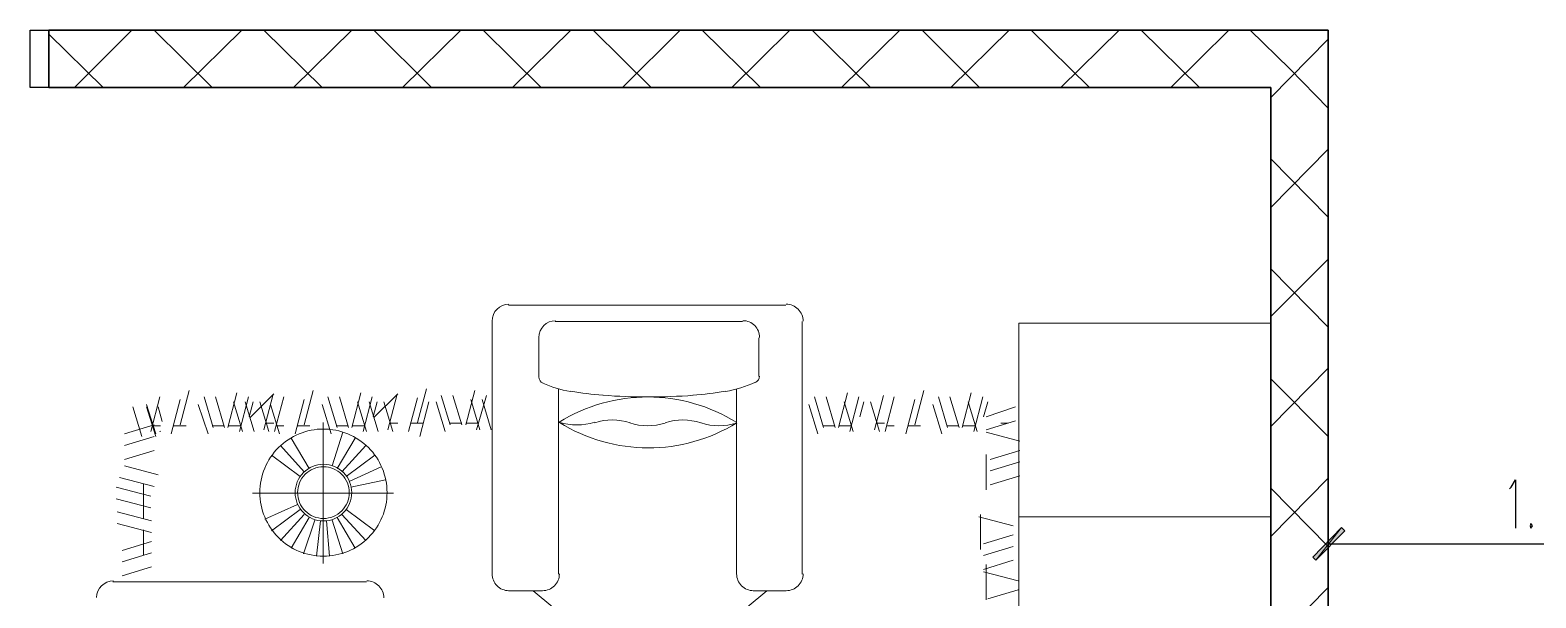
# Model space of a CAD drawing. Header units: millimetres. Extents: x -102235 to 28000, y -9692 to 28742.
# Drawn here: x -81301 to -73533, y 10646 to 13574 of the extents above; entities that cross this region are included whole.
import ezdxf

# ---------------------------------------------------------------- set-up
doc = ezdxf.new("R2010")
doc.units = ezdxf.units.MM
doc.header["$MEASUREMENT"] = 0
for name, color, linetype, lineweight in [('Drawing & Figure_Pen_No__1', 7, 'Continuous', 13), ('Drawing & Figure_Pen_No__141', 7, 'Continuous', 20), ('Drawing & Figure_Pen_No__41', 7, 'Continuous', 25), ('Drawing & Figure_Pen_No__7', 7, 'Continuous', 35)]:
    doc.layers.add(name, color=color, linetype=linetype, lineweight=lineweight)

msp = doc.modelspace()

# ---------------------------------------------------------------- hatches: boundary and pattern name
at = {"layer": 'Drawing & Figure_Pen_No__1', "linetype": 'Continuous', "lineweight": 0, "true_color": 0x000000}
for points in [[(-74536.2, 11008.7), (-74684.3, 10856.3), (-74667.4, 10839.4)], [(-74519.2, 10991.8), (-74536.2, 11008.7), (-74667.4, 10839.4)]]:
    msp.add_hatch(color=18, dxfattribs=at).paths.add_polyline_path(points)

# ---------------------------------------------------------------- linework, layer by layer
at = {"layer": 'Drawing & Figure_Pen_No__1', "linetype": 'Continuous', "flags": 128}
for points in [[(-78830.8, 12160.2, 0.414186), (-78917.7, 12073.4)], [(-77313.2, 12073.4, 0.414214), (-77400, 12160.2)], [(-78589.5, 12075.5, 0.414186), (-78676.4, 11988.8)], [(-77537.6, 11988.7, 0.414214), (-77624.3, 12075.5)], [(-78676.4, 11785.5, 0.297571), (-78654.9, 11752.6)], [(-78656.4, 11753.7, 0.05766), (-78513.7, 11709.7)], [(-77713.5, 11709.6, 0.062591), (-77559, 11758.8)], [(-77558.5, 11757.1, 0.292231), (-77537.6, 11789.7)], [(-77655.9, 11550.6, 0.284624), (-78572.2, 11552.3)], [(-78512.3, 11712.5, 0.026708), (-78346.3, 11690.7)], [(-78345.1, 11690.8, 0.019178), (-78112.4, 11681.8)], [(-78112.4, 11681.8, 0.019177), (-77879.6, 11690.7)], [(-77881.6, 11690.6, 0.026708), (-77715.5, 11712.3)], [(-80630, 11501.5, 0.00019), (-80631.4, 11505.1)], [(-78571.6, 11552.2, 0.154809), (-78388.5, 11551.9)], [(-78570.8, 11550.6, 0.28465), (-77654.5, 11548.9)], [(-78205.4, 11548.9, 0.154784), (-78388.4, 11549.3)], [(-78207.5, 11548, 0.154809), (-78024.5, 11547.6)], [(-77841.4, 11548.9, 0.154784), (-78024.4, 11549.3)], [(-77839.2, 11548, 0.154809), (-77656.2, 11547.6)], [(-80871.3, 10733.5, 0.414186), (-80958.1, 10646.8)], [(-79476.5, 10646.7, 0.414214), (-79563.2, 10733.5)], [(-78917.7, 10769.6, 0.414214), (-78830.9, 10682.7)], [(-78657.3, 10682.7, 0.414214), (-78570.5, 10769.5)], [(-77656.1, 10769.6, 0.414214), (-77569.4, 10682.7)], [(-77400, 10682.7, 0.414214), (-77313.2, 10769.5)]]:
    msp.add_lwpolyline(points, format="xyb", dxfattribs=at)
for points in [[(-79787.6, 11516.7, 0.414214), (-80115.7, 11188.6, 0.414214), (-79787.6, 10860.5, 0.414214), (-79459.5, 11188.6, 0.414214)], [(-79787.6, 11334.7, 0.414214), (-79933.7, 11188.6, 0.414214), (-79787.6, 11042.6, 0.414214), (-79641.6, 11188.6, 0.414214)], [(-79787.6, 11322, 0.414214), (-79921, 11188.6, 0.414214), (-79787.6, 11055.3, 0.414214), (-79654.3, 11188.6, 0.414214)]]:
    msp.add_lwpolyline(points, format="xyb", close=True, dxfattribs=at)
for points in [[(-74536.2, 11008.7), (-74667.4, 10839.4), (-74684.3, 10856.3)], [(-74519.2, 10991.8), (-74536.2, 11008.7), (-74667.4, 10839.4)]]:
    msp.add_lwpolyline(points, close=True, dxfattribs=at)
at = {"layer": 'Drawing & Figure_Pen_No__141', "linetype": 'Continuous', "flags": 128}
for points in [[(-80924.3, 13277.8), (-81203.7, 13552.9)], [(-81072.4, 13277.8), (-80776.1, 13574.1)], [(-80361.2, 13277.8), (-80661.8, 13574.1)], [(-80509.4, 13277.8), (-80208.8, 13574.1)], [(-79794, 13277.8), (-80094.5, 13574.1)], [(-79942.1, 13277.8), (-79641.6, 13574.1)], [(-79230.9, 13277.8), (-79527.3, 13574.1)], [(-79379.1, 13277.8), (-79078.5, 13574.1)], [(-78663.7, 13277.8), (-78964.2, 13574.1)], [(-78811.8, 13277.8), (-78511.3, 13574.1)], [(-78096.4, 13277.8), (-78397, 13574.1)], [(-78244.6, 13277.8), (-77948.2, 13574.1)], [(-77533.4, 13277.8), (-77833.9, 13574.1)], [(-77681.5, 13277.8), (-77381, 13574.1)], [(-76966.1, 13277.8), (-77266.7, 13574.1)], [(-77114.3, 13277.8), (-76813.7, 13574.1)], [(-76403.1, 13277.8), (-76699.4, 13574.1)], [(-76551.2, 13277.8), (-76250.7, 13574.1)], [(-75835.8, 13277.8), (-76136.4, 13574.1)], [(-75984, 13277.8), (-75683.4, 13574.1)], [(-75268.5, 13277.8), (-75569.1, 13574.1)], [(-75416.7, 13277.8), (-75116.1, 13574.1)], [(-74802.9, 13375.1), (-75006.1, 13574.1)], [(-74900.2, 13227), (-74603.9, 13527.5)], [(-74603.9, 13171.9), (-74802.9, 13375.1)], [(-74900.2, 12659.7), (-74603.9, 12960.3)], [(-74603.9, 12608.9), (-74900.2, 12909.5)], [(-74900.2, 12096.7), (-74603.9, 12393)], [(-74603.9, 12041.6), (-74900.2, 12342.2)], [(-78833, 12155.9), (-77402.1, 12155.9)], [(-78917.7, 10767.4), (-78917.7, 12071.3)], [(-78591.7, 12071.3), (-77626.5, 12071.3)], [(-77317.5, 12071.3), (-77317.5, 10767.4)], [(-76199.9, 12062.8), (-74900.2, 12062.8)], [(-74900.2, 12062.8), (-74900.2, 5463), (-76199.9, 5463)], [(-76199.9, 5463), (-76199.9, 12062.8)], [(-78676.4, 11986.6), (-78676.4, 11783.4)], [(-77541.8, 11986.6), (-77541.8, 11787.6)], [(-74900.2, 11529.4), (-74603.9, 11830)], [(-74603.9, 11478.6), (-74900.2, 11774.9)], [(-80678.7, 11504), (-80632.2, 11681.8)], [(-80572.9, 11491.3), (-80526.3, 11669.1)], [(-80526.3, 11537.9), (-80479.8, 11715.7)], [(-80357, 11525.2), (-80403.6, 11681.8)], [(-80297.7, 11525.2), (-80344.3, 11681.8)], [(-80280.8, 11525.2), (-80234.2, 11703)], [(-80204.6, 11504), (-80251.2, 11656.4)], [(-80221.5, 11504), (-80175, 11681.8)], [(-80145.3, 11504), (-80191.9, 11656.4)], [(-80170.7, 11580.2), (-80149.6, 11656.4)], [(-80043.7, 11698.7), (-80166.5, 11576)], [(-80069.1, 11504), (-80115.7, 11656.4)], [(-80094.5, 11512.5), (-80048, 11690.3)], [(-80039.5, 11504), (-79992.9, 11681.8)], [(-79933.7, 11491.3), (-79887.1, 11669.1)], [(-79887.1, 11537.9), (-79840.5, 11715.7)], [(-79717.8, 11525.2), (-79764.3, 11681.8)], [(-79658.5, 11525.2), (-79705.1, 11681.8)], [(-79641.6, 11525.2), (-79595, 11703)], [(-79565.4, 11504), (-79611.9, 11656.4)], [(-79582.3, 11504), (-79535.7, 11681.8)], [(-79506.1, 11504), (-79552.7, 11656.4)], [(-79531.5, 11580.2), (-79510.3, 11656.4)], [(-79404.5, 11698.7), (-79527.3, 11576)], [(-79429.9, 11504), (-79476.5, 11656.4)], [(-79455.3, 11512.5), (-79408.7, 11690.3)], [(-79349.5, 11504), (-79302.9, 11677.6)], [(-79302.9, 11550.6), (-79256.3, 11724.1)], [(-79290.2, 11478.6), (-79243.6, 11656.4)], [(-79159, 11504), (-79205.5, 11656.4)], [(-79133.6, 11537.9), (-79180.1, 11690.3)], [(-79074.3, 11537.9), (-79120.9, 11690.3)], [(-79053.1, 11537.9), (-79006.6, 11715.7)], [(-78981.2, 11512.5), (-79027.7, 11669.1)], [(-78998.1, 11512.5), (-78947.3, 11690.3)], [(-78921.9, 11512.5), (-78968.5, 11669.1)], [(-78574.8, 11724.1), (-78574.8, 10767.4)], [(-77656.1, 11724.1), (-77656.1, 10767.4)], [(-77207.4, 11525.2), (-77254, 11681.8)], [(-77148.1, 11525.2), (-77194.7, 11681.8)], [(-77131.2, 11525.2), (-77084.6, 11703)], [(-77055, 11504), (-77101.6, 11656.4)], [(-77071.9, 11504), (-77025.4, 11681.8)], [(-77021.1, 11580.2), (-77000, 11656.4)], [(-76919.5, 11504), (-76966.1, 11656.4)], [(-76944.9, 11512.5), (-76898.4, 11690.3)], [(-76889.9, 11504), (-76843.3, 11681.8)], [(-76784.1, 11491.3), (-76737.5, 11669.1)], [(-76737.5, 11537.9), (-76690.9, 11715.7)], [(-76568.2, 11525.2), (-76614.7, 11681.8)], [(-76508.9, 11525.2), (-76555.5, 11681.8)], [(-76492, 11525.2), (-76445.4, 11703)], [(-76415.8, 11504), (-76462.3, 11656.4)], [(-76432.7, 11504), (-76386.1, 11681.8)], [(-76381.9, 11580.2), (-76360.7, 11656.4)], [(-80725.3, 11478.6), (-80771.9, 11631)], [(-80653.3, 11491.3), (-80699.9, 11643.7)], [(-80653.3, 11478.6), (-80699.9, 11631)], [(-80619.5, 11554.8), (-80640.6, 11631)], [(-80382.4, 11491.3), (-80433.2, 11643.7)], [(-80014.1, 11491.3), (-80060.7, 11643.7)], [(-79747.4, 11491.3), (-79794, 11643.7)], [(-77237, 11491.3), (-77283.6, 11643.7)], [(-76597.8, 11491.3), (-76644.4, 11643.7)], [(-76216.8, 11631), (-76369.2, 11580.2)], [(-80661.8, 11537.9), (-80814.2, 11491.3)], [(-80627.9, 11533.6), (-80666, 11533.6)], [(-80496.7, 11533.6), (-80560.2, 11533.6)], [(-80302, 11533.6), (-80361.2, 11533.6)], [(-80276.6, 11533.6), (-80213.1, 11533.6), (-80272.3, 11533.6)], [(-80043.7, 11546.3), (-80081.8, 11546.3)], [(-79992.9, 11533.6), (-80026.8, 11533.6)], [(-79857.5, 11533.6), (-79921, 11533.6)], [(-79789.7, 10822.4), (-79789.7, 11550.6)], [(-79743.2, 11326.2), (-79688.1, 11499.8)], [(-79662.7, 11533.6), (-79722, 11533.6)], [(-79404.5, 11546.3), (-79442.6, 11546.3)], [(-79273.3, 11546.3), (-79336.8, 11546.3)], [(-79074.3, 11546.3), (-79133.6, 11546.3)], [(-79053.1, 11546.3), (-78989.6, 11546.3), (-79048.9, 11546.3)], [(-77152.4, 11533.6), (-77211.6, 11533.6)], [(-76894.1, 11546.3), (-76932.2, 11546.3)], [(-76843.3, 11533.6), (-76877.2, 11533.6)], [(-76707.9, 11533.6), (-76771.4, 11533.6)], [(-76513.1, 11533.6), (-76572.4, 11533.6)], [(-76216.8, 11559), (-76369.2, 11512.5)], [(-76195.6, 11453.2), (-76369.2, 11499.8)], [(-76254.9, 11546.3), (-76293, 11546.3)], [(-80661.8, 11478.6), (-80814.2, 11432)], [(-79887.1, 11296.6), (-80009.9, 11432)], [(-79861.7, 11313.5), (-79954.8, 11470.1)], [(-79717.8, 11313.5), (-79624.6, 11470.1)], [(-79692.4, 11296.6), (-79569.6, 11432)], [(-80661.8, 11406.6), (-80814.2, 11360.1)], [(-79908.3, 11271.2), (-80056.4, 11381.2)], [(-79671.2, 11271.2), (-79523, 11381.2)], [(-76369.2, 11385.5), (-76369.2, 11203.4)], [(-76195.6, 11406.6), (-76348, 11360.1)], [(-76195.6, 11347.4), (-76348, 11300.8)], [(-80661.8, 11220.4), (-80839.6, 11266.9)], [(-80640.6, 11279.6), (-80814.2, 11326.2)], [(-79654.3, 11245.8), (-79489.2, 11322)], [(-76195.6, 11275.4), (-76348, 11228.8)], [(-80678.7, 11169.6), (-80856.5, 11216.1)], [(-80716.8, 11233.1), (-80716.8, 11055.3)], [(-79789.7, 11186.5), (-80153.8, 11186.5)], [(-79789.7, 11186.5), (-79425.7, 11186.5)], [(-79645.8, 11216.1), (-79468, 11254.2)], [(-74900.2, 10962.1), (-74603.9, 11262.7)], [(-74603.9, 10911.3), (-74900.2, 11211.9)], [(-80678.7, 11110.3), (-80856.5, 11156.9)], [(-79921, 11127.2), (-80090.3, 11051)], [(-80674.5, 11042.6), (-80852.3, 11089.1)], [(-79908.3, 11101.8), (-80056.4, 10991.8)], [(-79887.1, 11076.4), (-80009.9, 10941)], [(-79861.7, 11059.5), (-79954.8, 10902.9)], [(-79832.1, 11046.8), (-79891.3, 10873.2)], [(-79802.4, 11042.6), (-79823.6, 10860.5)], [(-79772.8, 11042.6), (-79755.9, 10860.5)], [(-79743.2, 11046.8), (-79688.1, 10873.2)], [(-79717.8, 11059.5), (-79624.6, 10902.9)], [(-79692.4, 11076.4), (-79569.6, 10941)], [(-79671.2, 11101.8), (-79523, 10991.8)], [(-76229.5, 11017.2), (-76407.3, 11063.7)], [(-76398.8, 11076.4), (-76398.8, 10894.4)], [(-76199.9, 11063.7), (-74900.2, 11063.7)], [(-80674.5, 10983.3), (-80852.3, 11029.9)], [(-80716.8, 10996), (-80716.8, 10864.8)], [(-76229.5, 10970.6), (-76381.9, 10924)], [(-80674.5, 10936.7), (-80826.9, 10890.2)], [(-80674.5, 10877.5), (-80826.9, 10830.9)], [(-76229.5, 10911.3), (-76381.9, 10864.8)], [(-80674.5, 10805.5), (-80826.9, 10758.9)], [(-76229.5, 10839.4), (-76381.9, 10792.8)], [(-76369.2, 10818.2), (-76369.2, 10636.2)], [(-80873.5, 10729.3), (-79565.4, 10729.3)], [(-76204.1, 10733.5), (-76381.9, 10780.1)], [(-78659.4, 10682.7), (-78833, 10682.7)], [(-78706, 10682.7), (-78604.4, 10598.1)], [(-77499.5, 10682.7), (-77601.1, 10598.1)], [(-77402.1, 10682.7), (-77571.5, 10682.7)], [(-76204.1, 10687), (-76360.7, 10640.4)], [(-74900.2, 10399.1), (-74603.9, 10699.7)]]:
    msp.add_lwpolyline(points, dxfattribs=at)
for points in [[(-79637.3, 11533.6), (-79573.8, 11533.6)], [(-77127, 11533.6), (-77063.5, 11533.6)], [(-76487.7, 11533.6), (-76424.2, 11533.6)]]:
    msp.add_lwpolyline(points, close=True, dxfattribs=at)
at = {"layer": 'Drawing & Figure_Pen_No__41', "linetype": 'Continuous', "flags": 128}
for points in [[(-81301, 13574.1), (-81203.7, 13574.1), (-81203.7, 13277.8), (-81301, 13277.8)], [(-73558.3, 11029.9), (-73562.5, 11017.2), (-73558.3, 11004.5), (-73549.8, 11017.2)]]:
    msp.add_lwpolyline(points, close=True, dxfattribs=at)
for points in [[(-74603.9, 11783.4), (-74603.9, 10775.9)], [(-73668.3, 11207.7), (-73659.9, 11216.1), (-73638.7, 11254.2), (-73638.7, 11004.5)], [(-74603.9, 10924), (-72203.6, 10924)]]:
    msp.add_lwpolyline(points, dxfattribs=at)
at = {"layer": 'Drawing & Figure_Pen_No__7', "linetype": 'Continuous', "flags": 128}
for points in [[(-74603.9, 13574.1), (-81203.7, 13574.1), (-81203.7, 13277.8), (-74900.2, 13277.8)], [(-74603.9, 8176.6), (-74603.9, 13574.1)], [(-74900.2, 13277.8), (-74900.2, 8024.2)]]:
    msp.add_lwpolyline(points, dxfattribs=at)

doc.saveas('drawing.dxf')
